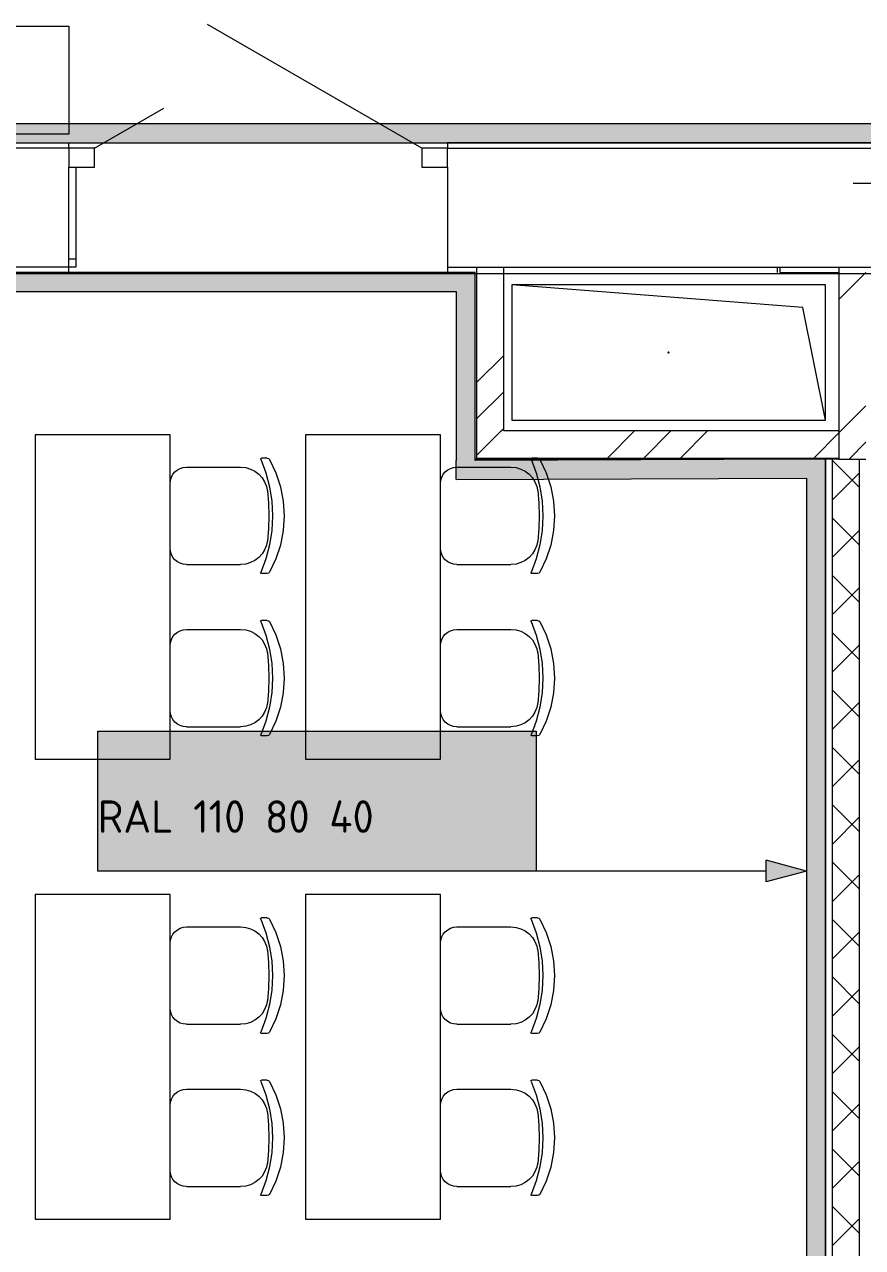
# Model space of a CAD drawing. Header units: millimetres. Extents: x 0 to 1189, y 0 to 841.
# Drawn here: x 433.22 to 464.22, y 334.86 to 380.08 of the extents above; entities that cross this region are included whole.
import ezdxf

# ---------------------------------------------------------------- set-up
doc = ezdxf.new("R2010")
doc.units = ezdxf.units.MM

msp = doc.modelspace()

# ---------------------------------------------------------------- hatches: boundary and pattern name
at = {"true_color": 0xf1d696}
h = msp.add_hatch(color=41, dxfattribs=at)
h.dxf.hatch_style = 2
h.paths.add_polyline_path([(479.852733, 376.404346), (479.852733, 375.704345), (379.77658, 375.704345), (379.77658, 376.404346)])
h = msp.add_hatch(color=41, dxfattribs=at)
h.dxf.hatch_style = 2
h.paths.add_polyline_path([(379.78558, 370.204336), (379.77658, 370.904337), (449.193686, 370.904337), (449.193686, 370.204336)])
h = msp.add_hatch(color=41, dxfattribs=at)
h.dxf.hatch_style = 2
h.paths.add_polyline_path([(449.193686, 370.204336), (449.193686, 370.904337), (449.893687, 370.904337)])
h = msp.add_hatch(color=41, dxfattribs=at)
h.dxf.hatch_style = 2
h.paths.add_polyline_path([(449.193686, 370.204336), (449.893687, 370.904337), (449.893687, 370.204336)])
h = msp.add_hatch(color=41, dxfattribs=at)
h.dxf.hatch_style = 2
h.paths.add_polyline_path([(449.193686, 370.204336), (449.893687, 370.204336), (449.893687, 363.959327), (449.193686, 363.956327)])
h = msp.add_hatch(color=41, dxfattribs=at)
h.dxf.hatch_style = 2
h.paths.add_polyline_path([(449.893687, 363.959327), (449.193686, 363.256326), (449.193686, 363.956327)])
h = msp.add_hatch(color=41, dxfattribs=at)
h.dxf.hatch_style = 2
h.paths.add_polyline_path([(449.893687, 363.959327), (449.893687, 363.259326), (449.193686, 363.256326)])
h = msp.add_hatch(color=41, dxfattribs=at)
h.dxf.hatch_style = 2
h.paths.add_polyline_path([(449.893687, 363.259326), (449.893687, 363.959327), (462.149706, 364.001327), (462.149706, 363.301326)])
at = {"true_color": 0x9f9f00}
h = msp.add_hatch(color=54, dxfattribs=at)
h.dxf.hatch_style = 2
h.paths.add_polyline_path([(462.149706, 363.301326), (462.149706, 364.001327), (462.849707, 364.004327)])
h = msp.add_hatch(color=54, dxfattribs=at)
h.dxf.hatch_style = 2
h.paths.add_polyline_path([(462.849707, 364.004327), (462.849707, 363.304326), (462.149706, 363.301326)])
h = msp.add_hatch(color=54, dxfattribs=at)
h.dxf.hatch_style = 2
h.paths.add_polyline_path([(462.149706, 363.301326), (462.849707, 363.304326), (462.849707, 313.004249), (462.149706, 313.002249)])
at = {"true_color": 0xffffff}
h = msp.add_hatch(color=7, dxfattribs=at)
h.dxf.hatch_style = 2
h.paths.add_polyline_path([(435.934666, 353.953311), (452.149691, 353.953311), (452.149691, 348.776304), (435.934666, 348.776304)])
at = {"true_color": 0x0077b0}
h = msp.add_hatch(color=144, dxfattribs=at)
h.paths.add_polyline_path([(448.713573, 352.555355), (448.713573, 353.362334), (448.684083, 353.519017), (448.595062, 353.650068), (448.466422, 353.736471), (448.310084, 353.765823), (448.153607, 353.736471), (448.022349, 353.650068), (447.934913, 353.519017), (447.906594, 353.362334), (447.906594, 352.555355), (447.934913, 352.399016), (448.022349, 352.270376), (448.153607, 352.181355), (448.310084, 352.151865), (448.466422, 352.181355), (448.595062, 352.270376), (448.684083, 352.399016)])
h.paths.add_polyline_path([(448.914216, 352.555355), (448.903062, 352.434699), (448.869636, 352.322673), (448.813989, 352.219639), (448.736173, 352.125958), (448.644404, 352.048658), (448.542352, 351.994148), (448.430688, 351.961859), (448.310084, 351.951223), (448.188351, 351.961859), (448.076644, 351.994148), (447.974445, 352.048658), (447.881238, 352.125958), (447.803508, 352.219639), (447.748051, 352.322673), (447.714814, 352.434699), (447.703747, 352.555355), (447.703747, 353.362334), (447.714814, 353.484066), (447.748051, 353.595773), (447.803508, 353.697972), (447.881238, 353.791179), (447.974445, 353.868995), (448.076644, 353.924642), (448.188351, 353.958068), (448.310084, 353.969222), (448.430739, 353.958111), (448.542765, 353.924987), (448.6458, 353.870158), (448.73948, 353.793935), (448.815384, 353.700298), (448.870049, 353.597151), (448.903114, 353.484497), (448.914216, 353.362334)])
h = msp.add_hatch(color=144, dxfattribs=at)
h.dxf.hatch_style = 2
h.paths.add_polyline_path([(450.734397, 352.45338), (450.737153, 352.482043), (451.140643, 353.89591), (451.176127, 353.950549), (451.23931, 353.969222), (451.315447, 353.943659), (451.340734, 353.867247), (451.335222, 353.839135), (450.968112, 352.555355), (451.439953, 352.555355), (451.439953, 352.860177), (451.46524, 352.934935), (451.541376, 352.958844), (451.617513, 352.934935), (451.6428, 352.860177), (451.6428, 352.555355), (451.846198, 352.555355), (451.919923, 352.529792), (451.944866, 352.45338), (451.919923, 352.377243), (451.846198, 352.351956), (451.6428, 352.351956), (451.6428, 352.04989), (451.617513, 351.975132), (451.541376, 351.951223), (451.46524, 351.975132), (451.439953, 352.04989), (451.439953, 352.351956), (450.835821, 352.351956), (450.759684, 352.377243)])
h = msp.add_hatch(color=144, dxfattribs=at)
h.dxf.hatch_style = 2
h.paths.add_polyline_path([(450.22771, 352.45338), (449.420731, 352.45338), (449.344595, 352.478942), (449.319308, 352.555355), (449.344595, 352.631491), (449.420731, 352.656778), (450.22771, 352.656778), (450.303847, 352.631491), (450.329134, 352.555355), (450.303847, 352.478942)])
h = msp.add_hatch(color=144, dxfattribs=at)
h.dxf.hatch_style = 2
h.paths.add_polyline_path([(462.149706, 348.776304), (460.657704, 348.376303), (460.657704, 349.176304)])

# ---------------------------------------------------------------- linework, layer by layer
at = {"color": 253, "lineweight": 0, "true_color": 0x999999}
for points in [[(427.867654, 380.019351), (434.867664, 380.019351)], [(434.867664, 380.019351), (434.867664, 376.019345)], [(434.867664, 376.019345), (427.867654, 376.019345)], [(433.614662, 364.910328), (433.614662, 352.91031)], [(438.61467, 364.910328), (433.614662, 364.910328)], [(438.61467, 352.91031), (438.61467, 364.910328)], [(443.614678, 364.910328), (443.614678, 352.91031)], [(448.614685, 364.910328), (443.614678, 364.910328)], [(448.614685, 352.91031), (448.614685, 364.910328)], [(441.961675, 364.002327), (441.957675, 364.016327), (441.966675, 364.037327), (441.987675, 364.046327)], [(441.961675, 364.002327), (441.957675, 364.016327), (441.966675, 364.037327), (441.987675, 364.046327)], [(442.204676, 364.046327), (441.987675, 364.046327)], [(442.204676, 364.046327), (441.987675, 364.046327)], [(442.204676, 364.046327), (442.253551, 364.033702), (442.289676, 363.999327)], [(442.204676, 364.046327), (442.253551, 364.033702), (442.289676, 363.999327)], [(451.96169, 364.002327), (451.95769, 364.016327), (451.966691, 364.037327), (451.987691, 364.046327)], [(451.96169, 364.002327), (451.95769, 364.016327), (451.966691, 364.037327), (451.987691, 364.046327)], [(452.204691, 364.046327), (451.987691, 364.046327)], [(452.204691, 364.046327), (451.987691, 364.046327)], [(452.204691, 364.046327), (452.253566, 364.033702), (452.289691, 363.999327)], [(452.204691, 364.046327), (452.253566, 364.033702), (452.289691, 363.999327)], [(438.61467, 363.111325), (438.626875, 363.23214), (438.661873, 363.344716), (438.717239, 363.446629), (438.790545, 363.535451), (438.879368, 363.608758), (438.98128, 363.664123), (439.093856, 363.699121), (439.214671, 363.711326)], [(438.61467, 363.111325), (438.626875, 363.23214), (438.661873, 363.344716), (438.717239, 363.446629), (438.790545, 363.535451), (438.879368, 363.608758), (438.98128, 363.664123), (439.093856, 363.699121), (439.214671, 363.711326)], [(439.214671, 363.711326), (441.217674, 363.711326)], [(439.214671, 363.711326), (441.217674, 363.711326)], [(441.217674, 363.711326), (441.405911, 363.693613), (441.582815, 363.642561), (441.744931, 363.561297), (441.8888, 363.452951), (442.010966, 363.320652), (442.107972, 363.167529), (442.176361, 362.99671), (442.212676, 362.811325)], [(441.217674, 363.711326), (441.405911, 363.693613), (441.582815, 363.642561), (441.744931, 363.561297), (441.8888, 363.452951), (442.010966, 363.320652), (442.107972, 363.167529), (442.176361, 362.99671), (442.212676, 362.811325)], [(441.961675, 364.002327), (442.152035, 363.498842), (442.289051, 362.9797), (442.371879, 362.449121), (442.399676, 361.911324), (442.371879, 361.37337), (442.289051, 360.842447), (442.152035, 360.322962), (441.961675, 359.81932)], [(441.961675, 364.002327), (442.152035, 363.498842), (442.289051, 362.9797), (442.371879, 362.449121), (442.399676, 361.911324), (442.371879, 361.37337), (442.289051, 360.842447), (442.152035, 360.322962), (441.961675, 359.81932)], [(442.289676, 363.999327), (442.523395, 363.506154), (442.692426, 362.98945), (442.795083, 362.455684), (442.829677, 361.911324), (442.795083, 361.366542), (442.692426, 360.832822), (442.523395, 360.316352), (442.289676, 359.82332)], [(442.289676, 363.999327), (442.523395, 363.506154), (442.692426, 362.98945), (442.795083, 362.455684), (442.829677, 361.911324), (442.795083, 361.366542), (442.692426, 360.832822), (442.523395, 360.316352), (442.289676, 359.82332)], [(448.614685, 363.111325), (448.62689, 363.23214), (448.661889, 363.344716), (448.717254, 363.446629), (448.790561, 363.535451), (448.879383, 363.608758), (448.981295, 363.664123), (449.093872, 363.699121), (449.214686, 363.711326)], [(448.614685, 363.111325), (448.62689, 363.23214), (448.661889, 363.344716), (448.717254, 363.446629), (448.790561, 363.535451), (448.879383, 363.608758), (448.981295, 363.664123), (449.093872, 363.699121), (449.214686, 363.711326)], [(449.214686, 363.711326), (451.217689, 363.711326)], [(449.214686, 363.711326), (451.217689, 363.711326)], [(451.217689, 363.711326), (451.405926, 363.693613), (451.582831, 363.642561), (451.744946, 363.561297), (451.888815, 363.452951), (452.010982, 363.320652), (452.107988, 363.167529), (452.176376, 362.99671), (452.212691, 362.811325)], [(451.217689, 363.711326), (451.405926, 363.693613), (451.582831, 363.642561), (451.744946, 363.561297), (451.888815, 363.452951), (452.010982, 363.320652), (452.107988, 363.167529), (452.176376, 362.99671), (452.212691, 362.811325)], [(451.96169, 364.002327), (452.15205, 363.498842), (452.289066, 362.9797), (452.371894, 362.449121), (452.399691, 361.911324), (452.371894, 361.37337), (452.289066, 360.842447), (452.15205, 360.322962), (451.96169, 359.81932)], [(451.96169, 364.002327), (452.15205, 363.498842), (452.289066, 362.9797), (452.371894, 362.449121), (452.399691, 361.911324), (452.371894, 361.37337), (452.289066, 360.842447), (452.15205, 360.322962), (451.96169, 359.81932)], [(452.289691, 363.999327), (452.52341, 363.506154), (452.692442, 362.98945), (452.795098, 362.455684), (452.829692, 361.911324), (452.795098, 361.366542), (452.692442, 360.832822), (452.52341, 360.316352), (452.289691, 359.82332)], [(452.289691, 363.999327), (452.52341, 363.506154), (452.692442, 362.98945), (452.795098, 362.455684), (452.829692, 361.911324), (452.795098, 361.366542), (452.692442, 360.832822), (452.52341, 360.316352), (452.289691, 359.82332)], [(438.61467, 360.709322), (438.61467, 363.111325)], [(438.61467, 360.709322), (438.61467, 363.111325)], [(442.207676, 362.852325), (442.249551, 362.382199), (442.263676, 361.911324), (442.249551, 361.439573), (442.207676, 360.969322)], [(442.207676, 362.852325), (442.249551, 362.382199), (442.263676, 361.911324), (442.249551, 361.439573), (442.207676, 360.969322)], [(448.614685, 360.709322), (448.614685, 363.111325)], [(448.614685, 360.709322), (448.614685, 363.111325)], [(452.207691, 362.852325), (452.249566, 362.382199), (452.263691, 361.911324), (452.249566, 361.439573), (452.207691, 360.969322)], [(452.207691, 362.852325), (452.249566, 362.382199), (452.263691, 361.911324), (452.249566, 361.439573), (452.207691, 360.969322)], [(442.212676, 361.011322), (442.176361, 360.825937), (442.107972, 360.655119), (442.010966, 360.501995), (441.8888, 360.369696), (441.744931, 360.26135), (441.582815, 360.180087), (441.405911, 360.129034), (441.217674, 360.111321)], [(442.212676, 361.011322), (442.176361, 360.825937), (442.107972, 360.655119), (442.010966, 360.501995), (441.8888, 360.369696), (441.744931, 360.26135), (441.582815, 360.180087), (441.405911, 360.129034), (441.217674, 360.111321)], [(452.212691, 361.011322), (452.176376, 360.825937), (452.107988, 360.655119), (452.010982, 360.501995), (451.888815, 360.369696), (451.744946, 360.26135), (451.582831, 360.180087), (451.405926, 360.129034), (451.217689, 360.111321)], [(452.212691, 361.011322), (452.176376, 360.825937), (452.107988, 360.655119), (452.010982, 360.501995), (451.888815, 360.369696), (451.744946, 360.26135), (451.582831, 360.180087), (451.405926, 360.129034), (451.217689, 360.111321)], [(439.214671, 360.111321), (439.093856, 360.123485), (438.98128, 360.158383), (438.879368, 360.213626), (438.790545, 360.286821), (438.717239, 360.375579), (438.661873, 360.477509), (438.626875, 360.59022), (438.61467, 360.711322)], [(439.214671, 360.111321), (439.093856, 360.123485), (438.98128, 360.158383), (438.879368, 360.213626), (438.790545, 360.286821), (438.717239, 360.375579), (438.661873, 360.477509), (438.626875, 360.59022), (438.61467, 360.711322)], [(449.214686, 360.111321), (449.093872, 360.123485), (448.981295, 360.158383), (448.879383, 360.213626), (448.790561, 360.286821), (448.717254, 360.375579), (448.661889, 360.477509), (448.62689, 360.59022), (448.614685, 360.711322)], [(449.214686, 360.111321), (449.093872, 360.123485), (448.981295, 360.158383), (448.879383, 360.213626), (448.790561, 360.286821), (448.717254, 360.375579), (448.661889, 360.477509), (448.62689, 360.59022), (448.614685, 360.711322)], [(439.214671, 360.111321), (441.217674, 360.111321)], [(439.214671, 360.111321), (441.217674, 360.111321)], [(449.214686, 360.111321), (451.217689, 360.111321)], [(449.214686, 360.111321), (451.217689, 360.111321)], [(441.987675, 359.77632), (441.966675, 359.784945), (441.957675, 359.80632), (441.961675, 359.81932)], [(441.987675, 359.77632), (441.966675, 359.784945), (441.957675, 359.80632), (441.961675, 359.81932)], [(442.204676, 359.77632), (441.987675, 359.77632)], [(442.204676, 359.77632), (441.987675, 359.77632)], [(442.289676, 359.82332), (442.253551, 359.78857), (442.204676, 359.77632)], [(442.289676, 359.82332), (442.253551, 359.78857), (442.204676, 359.77632)], [(451.987691, 359.77632), (451.966691, 359.784945), (451.95769, 359.80632), (451.96169, 359.81932)], [(451.987691, 359.77632), (451.966691, 359.784945), (451.95769, 359.80632), (451.96169, 359.81932)], [(452.204691, 359.77632), (451.987691, 359.77632)], [(452.204691, 359.77632), (451.987691, 359.77632)], [(452.289691, 359.82332), (452.253566, 359.78857), (452.204691, 359.77632)], [(452.289691, 359.82332), (452.253566, 359.78857), (452.204691, 359.77632)], [(438.61467, 357.111316), (438.626875, 357.232131), (438.661873, 357.344707), (438.717239, 357.44662), (438.790545, 357.535442), (438.879368, 357.608749), (438.98128, 357.664114), (439.093856, 357.699112), (439.214671, 357.711317)], [(438.61467, 357.111316), (438.626875, 357.232131), (438.661873, 357.344707), (438.717239, 357.44662), (438.790545, 357.535442), (438.879368, 357.608749), (438.98128, 357.664114), (439.093856, 357.699112), (439.214671, 357.711317)], [(439.214671, 357.711317), (441.217674, 357.711317)], [(439.214671, 357.711317), (441.217674, 357.711317)], [(441.217674, 357.711317), (441.405911, 357.693604), (441.582815, 357.642551), (441.744931, 357.561288), (441.8888, 357.452942), (442.010966, 357.320643), (442.107972, 357.167519), (442.176361, 356.996701), (442.212676, 356.811316)], [(441.217674, 357.711317), (441.405911, 357.693604), (441.582815, 357.642551), (441.744931, 357.561288), (441.8888, 357.452942), (442.010966, 357.320643), (442.107972, 357.167519), (442.176361, 356.996701), (442.212676, 356.811316)], [(441.961675, 358.002318), (441.957675, 358.016318), (441.966675, 358.037318), (441.987675, 358.046318)], [(441.961675, 358.002318), (441.957675, 358.016318), (441.966675, 358.037318), (441.987675, 358.046318)], [(441.961675, 358.002318), (442.152035, 357.498832), (442.289051, 356.979691), (442.371879, 356.449112), (442.399676, 355.911314), (442.371879, 355.373361), (442.289051, 354.842438), (442.152035, 354.322953), (441.961675, 353.819311)], [(441.961675, 358.002318), (442.152035, 357.498832), (442.289051, 356.979691), (442.371879, 356.449112), (442.399676, 355.911314), (442.371879, 355.373361), (442.289051, 354.842438), (442.152035, 354.322953), (441.961675, 353.819311)], [(442.204676, 358.046318), (441.987675, 358.046318)], [(442.204676, 358.046318), (441.987675, 358.046318)], [(442.204676, 358.046318), (442.253551, 358.033693), (442.289676, 357.999318)], [(442.204676, 358.046318), (442.253551, 358.033693), (442.289676, 357.999318)], [(442.289676, 357.999318), (442.523395, 357.506145), (442.692426, 356.989441), (442.795083, 356.455675), (442.829677, 355.911314), (442.795083, 355.366532), (442.692426, 354.832813), (442.523395, 354.316343), (442.289676, 353.823311)], [(442.289676, 357.999318), (442.523395, 357.506145), (442.692426, 356.989441), (442.795083, 356.455675), (442.829677, 355.911314), (442.795083, 355.366532), (442.692426, 354.832813), (442.523395, 354.316343), (442.289676, 353.823311)], [(448.614685, 357.111316), (448.62689, 357.232131), (448.661889, 357.344707), (448.717254, 357.44662), (448.790561, 357.535442), (448.879383, 357.608749), (448.981295, 357.664114), (449.093872, 357.699112), (449.214686, 357.711317)], [(448.614685, 357.111316), (448.62689, 357.232131), (448.661889, 357.344707), (448.717254, 357.44662), (448.790561, 357.535442), (448.879383, 357.608749), (448.981295, 357.664114), (449.093872, 357.699112), (449.214686, 357.711317)], [(449.214686, 357.711317), (451.217689, 357.711317)], [(449.214686, 357.711317), (451.217689, 357.711317)], [(451.217689, 357.711317), (451.405926, 357.693604), (451.582831, 357.642551), (451.744946, 357.561288), (451.888815, 357.452942), (452.010982, 357.320643), (452.107988, 357.167519), (452.176376, 356.996701), (452.212691, 356.811316)], [(451.217689, 357.711317), (451.405926, 357.693604), (451.582831, 357.642551), (451.744946, 357.561288), (451.888815, 357.452942), (452.010982, 357.320643), (452.107988, 357.167519), (452.176376, 356.996701), (452.212691, 356.811316)], [(451.96169, 358.002318), (451.95769, 358.016318), (451.966691, 358.037318), (451.987691, 358.046318)], [(451.96169, 358.002318), (451.95769, 358.016318), (451.966691, 358.037318), (451.987691, 358.046318)], [(451.96169, 358.002318), (452.15205, 357.498832), (452.289066, 356.979691), (452.371894, 356.449112), (452.399691, 355.911314), (452.371894, 355.373361), (452.289066, 354.842438), (452.15205, 354.322953), (451.96169, 353.819311)], [(451.96169, 358.002318), (452.15205, 357.498832), (452.289066, 356.979691), (452.371894, 356.449112), (452.399691, 355.911314), (452.371894, 355.373361), (452.289066, 354.842438), (452.15205, 354.322953), (451.96169, 353.819311)], [(452.204691, 358.046318), (451.987691, 358.046318)], [(452.204691, 358.046318), (451.987691, 358.046318)], [(452.204691, 358.046318), (452.253566, 358.033693), (452.289691, 357.999318)], [(452.204691, 358.046318), (452.253566, 358.033693), (452.289691, 357.999318)], [(452.289691, 357.999318), (452.52341, 357.506145), (452.692442, 356.989441), (452.795098, 356.455675), (452.829692, 355.911314), (452.795098, 355.366532), (452.692442, 354.832813), (452.52341, 354.316343), (452.289691, 353.823311)], [(452.289691, 357.999318), (452.52341, 357.506145), (452.692442, 356.989441), (452.795098, 356.455675), (452.829692, 355.911314), (452.795098, 355.366532), (452.692442, 354.832813), (452.52341, 354.316343), (452.289691, 353.823311)], [(438.61467, 354.709313), (438.61467, 357.111316)], [(438.61467, 354.709313), (438.61467, 357.111316)], [(442.207676, 356.852316), (442.249551, 356.38219), (442.263676, 355.911314), (442.249551, 355.439564), (442.207676, 354.969313)], [(442.207676, 356.852316), (442.249551, 356.38219), (442.263676, 355.911314), (442.249551, 355.439564), (442.207676, 354.969313)], [(448.614685, 354.709313), (448.614685, 357.111316)], [(448.614685, 354.709313), (448.614685, 357.111316)], [(452.207691, 356.852316), (452.249566, 356.38219), (452.263691, 355.911314), (452.249566, 355.439564), (452.207691, 354.969313)], [(452.207691, 356.852316), (452.249566, 356.38219), (452.263691, 355.911314), (452.249566, 355.439564), (452.207691, 354.969313)], [(442.212676, 355.011313), (442.176361, 354.825928), (442.107972, 354.655109), (442.010966, 354.501986), (441.8888, 354.369687), (441.744931, 354.261341), (441.582815, 354.180077), (441.405911, 354.129025), (441.217674, 354.111312)], [(442.212676, 355.011313), (442.176361, 354.825928), (442.107972, 354.655109), (442.010966, 354.501986), (441.8888, 354.369687), (441.744931, 354.261341), (441.582815, 354.180077), (441.405911, 354.129025), (441.217674, 354.111312)], [(452.212691, 355.011313), (452.176376, 354.825928), (452.107988, 354.655109), (452.010982, 354.501986), (451.888815, 354.369687), (451.744946, 354.261341), (451.582831, 354.180077), (451.405926, 354.129025), (451.217689, 354.111312)], [(452.212691, 355.011313), (452.176376, 354.825928), (452.107988, 354.655109), (452.010982, 354.501986), (451.888815, 354.369687), (451.744946, 354.261341), (451.582831, 354.180077), (451.405926, 354.129025), (451.217689, 354.111312)], [(439.214671, 354.111312), (439.093856, 354.123476), (438.98128, 354.158374), (438.879368, 354.213617), (438.790545, 354.286812), (438.717239, 354.37557), (438.661873, 354.4775), (438.626875, 354.590211), (438.61467, 354.711313)], [(439.214671, 354.111312), (439.093856, 354.123476), (438.98128, 354.158374), (438.879368, 354.213617), (438.790545, 354.286812), (438.717239, 354.37557), (438.661873, 354.4775), (438.626875, 354.590211), (438.61467, 354.711313)], [(449.214686, 354.111312), (449.093872, 354.123476), (448.981295, 354.158374), (448.879383, 354.213617), (448.790561, 354.286812), (448.717254, 354.37557), (448.661889, 354.4775), (448.62689, 354.590211), (448.614685, 354.711313)], [(449.214686, 354.111312), (449.093872, 354.123476), (448.981295, 354.158374), (448.879383, 354.213617), (448.790561, 354.286812), (448.717254, 354.37557), (448.661889, 354.4775), (448.62689, 354.590211), (448.614685, 354.711313)], [(439.214671, 354.111312), (441.217674, 354.111312)], [(439.214671, 354.111312), (441.217674, 354.111312)], [(449.214686, 354.111312), (451.217689, 354.111312)], [(449.214686, 354.111312), (451.217689, 354.111312)], [(441.987675, 353.776311), (441.966675, 353.784936), (441.957675, 353.806311), (441.961675, 353.819311)], [(441.987675, 353.776311), (441.966675, 353.784936), (441.957675, 353.806311), (441.961675, 353.819311)], [(442.204676, 353.776311), (441.987675, 353.776311)], [(442.204676, 353.776311), (441.987675, 353.776311)], [(442.289676, 353.823311), (442.253551, 353.788561), (442.204676, 353.776311)], [(442.289676, 353.823311), (442.253551, 353.788561), (442.204676, 353.776311)], [(451.987691, 353.776311), (451.966691, 353.784936), (451.95769, 353.806311), (451.96169, 353.819311)], [(451.987691, 353.776311), (451.966691, 353.784936), (451.95769, 353.806311), (451.96169, 353.819311)], [(452.204691, 353.776311), (451.987691, 353.776311)], [(452.204691, 353.776311), (451.987691, 353.776311)], [(452.289691, 353.823311), (452.253566, 353.788561), (452.204691, 353.776311)], [(452.289691, 353.823311), (452.253566, 353.788561), (452.204691, 353.776311)], [(433.614662, 352.91031), (438.61467, 352.91031)], [(443.614678, 352.91031), (448.614685, 352.91031)], [(433.614662, 347.910302), (433.614662, 335.910284)], [(438.61467, 347.910302), (433.614662, 347.910302)], [(438.61467, 335.910284), (438.61467, 347.910302)], [(443.614678, 347.910302), (443.614678, 335.910284)], [(448.614685, 347.910302), (443.614678, 347.910302)], [(448.614685, 335.910284), (448.614685, 347.910302)], [(441.961675, 347.002301), (441.957675, 347.016301), (441.966675, 347.037301), (441.987675, 347.046301)], [(441.961675, 347.002301), (441.957675, 347.016301), (441.966675, 347.037301), (441.987675, 347.046301)], [(441.961675, 347.002301), (442.152035, 346.498816), (442.289051, 345.979674), (442.371879, 345.449095), (442.399676, 344.911298), (442.371879, 344.373344), (442.289051, 343.842421), (442.152035, 343.322936), (441.961675, 342.819294)], [(441.961675, 347.002301), (442.152035, 346.498816), (442.289051, 345.979674), (442.371879, 345.449095), (442.399676, 344.911298), (442.371879, 344.373344), (442.289051, 343.842421), (442.152035, 343.322936), (441.961675, 342.819294)], [(442.204676, 347.046301), (441.987675, 347.046301)], [(442.204676, 347.046301), (441.987675, 347.046301)], [(442.204676, 347.046301), (442.253551, 347.033676), (442.289676, 346.999301)], [(442.204676, 347.046301), (442.253551, 347.033676), (442.289676, 346.999301)], [(442.289676, 346.999301), (442.523395, 346.506128), (442.692426, 345.989424), (442.795083, 345.455658), (442.829677, 344.911298), (442.795083, 344.366516), (442.692426, 343.832796), (442.523395, 343.316326), (442.289676, 342.823294)], [(442.289676, 346.999301), (442.523395, 346.506128), (442.692426, 345.989424), (442.795083, 345.455658), (442.829677, 344.911298), (442.795083, 344.366516), (442.692426, 343.832796), (442.523395, 343.316326), (442.289676, 342.823294)], [(451.96169, 347.002301), (451.95769, 347.016301), (451.966691, 347.037301), (451.987691, 347.046301)], [(451.96169, 347.002301), (451.95769, 347.016301), (451.966691, 347.037301), (451.987691, 347.046301)], [(451.96169, 347.002301), (452.15205, 346.498816), (452.289066, 345.979674), (452.371894, 345.449095), (452.399691, 344.911298), (452.371894, 344.373344), (452.289066, 343.842421), (452.15205, 343.322936), (451.96169, 342.819294)], [(451.96169, 347.002301), (452.15205, 346.498816), (452.289066, 345.979674), (452.371894, 345.449095), (452.399691, 344.911298), (452.371894, 344.373344), (452.289066, 343.842421), (452.15205, 343.322936), (451.96169, 342.819294)], [(452.204691, 347.046301), (451.987691, 347.046301)], [(452.204691, 347.046301), (451.987691, 347.046301)], [(452.204691, 347.046301), (452.253566, 347.033676), (452.289691, 346.999301)], [(452.204691, 347.046301), (452.253566, 347.033676), (452.289691, 346.999301)], [(452.289691, 346.999301), (452.52341, 346.506128), (452.692442, 345.989424), (452.795098, 345.455658), (452.829692, 344.911298), (452.795098, 344.366516), (452.692442, 343.832796), (452.52341, 343.316326), (452.289691, 342.823294)], [(452.289691, 346.999301), (452.52341, 346.506128), (452.692442, 345.989424), (452.795098, 345.455658), (452.829692, 344.911298), (452.795098, 344.366516), (452.692442, 343.832796), (452.52341, 343.316326), (452.289691, 342.823294)], [(438.61467, 346.111299), (438.626875, 346.232114), (438.661873, 346.34469), (438.717239, 346.446603), (438.790545, 346.535425), (438.879368, 346.608732), (438.98128, 346.664097), (439.093856, 346.699095), (439.214671, 346.7113)], [(438.61467, 346.111299), (438.626875, 346.232114), (438.661873, 346.34469), (438.717239, 346.446603), (438.790545, 346.535425), (438.879368, 346.608732), (438.98128, 346.664097), (439.093856, 346.699095), (439.214671, 346.7113)], [(439.214671, 346.7113), (441.217674, 346.7113)], [(439.214671, 346.7113), (441.217674, 346.7113)], [(441.217674, 346.7113), (441.405911, 346.693587), (441.582815, 346.642535), (441.744931, 346.561271), (441.8888, 346.452925), (442.010966, 346.320626), (442.107972, 346.167503), (442.176361, 345.996684), (442.212676, 345.811299)], [(441.217674, 346.7113), (441.405911, 346.693587), (441.582815, 346.642535), (441.744931, 346.561271), (441.8888, 346.452925), (442.010966, 346.320626), (442.107972, 346.167503), (442.176361, 345.996684), (442.212676, 345.811299)], [(448.614685, 346.111299), (448.62689, 346.232114), (448.661889, 346.34469), (448.717254, 346.446603), (448.790561, 346.535425), (448.879383, 346.608732), (448.981295, 346.664097), (449.093872, 346.699095), (449.214686, 346.7113)], [(448.614685, 346.111299), (448.62689, 346.232114), (448.661889, 346.34469), (448.717254, 346.446603), (448.790561, 346.535425), (448.879383, 346.608732), (448.981295, 346.664097), (449.093872, 346.699095), (449.214686, 346.7113)], [(449.214686, 346.7113), (451.217689, 346.7113)], [(449.214686, 346.7113), (451.217689, 346.7113)], [(451.217689, 346.7113), (451.405926, 346.693587), (451.582831, 346.642535), (451.744946, 346.561271), (451.888815, 346.452925), (452.010982, 346.320626), (452.107988, 346.167503), (452.176376, 345.996684), (452.212691, 345.811299)], [(451.217689, 346.7113), (451.405926, 346.693587), (451.582831, 346.642535), (451.744946, 346.561271), (451.888815, 346.452925), (452.010982, 346.320626), (452.107988, 346.167503), (452.176376, 345.996684), (452.212691, 345.811299)], [(438.61467, 343.709296), (438.61467, 346.111299)], [(438.61467, 343.709296), (438.61467, 346.111299)], [(448.614685, 343.709296), (448.614685, 346.111299)], [(448.614685, 343.709296), (448.614685, 346.111299)], [(442.207676, 345.852299), (442.249551, 345.382173), (442.263676, 344.911298), (442.249551, 344.439547), (442.207676, 343.969296)], [(442.207676, 345.852299), (442.249551, 345.382173), (442.263676, 344.911298), (442.249551, 344.439547), (442.207676, 343.969296)], [(452.207691, 345.852299), (452.249566, 345.382173), (452.263691, 344.911298), (452.249566, 344.439547), (452.207691, 343.969296)], [(452.207691, 345.852299), (452.249566, 345.382173), (452.263691, 344.911298), (452.249566, 344.439547), (452.207691, 343.969296)], [(439.214671, 343.111295), (439.093856, 343.123459), (438.98128, 343.158357), (438.879368, 343.2136), (438.790545, 343.286795), (438.717239, 343.375553), (438.661873, 343.477483), (438.626875, 343.590194), (438.61467, 343.711296)], [(439.214671, 343.111295), (439.093856, 343.123459), (438.98128, 343.158357), (438.879368, 343.2136), (438.790545, 343.286795), (438.717239, 343.375553), (438.661873, 343.477483), (438.626875, 343.590194), (438.61467, 343.711296)], [(442.212676, 344.011296), (442.176361, 343.825911), (442.107972, 343.655093), (442.010966, 343.501969), (441.8888, 343.36967), (441.744931, 343.261324), (441.582815, 343.180061), (441.405911, 343.129008), (441.217674, 343.111295)], [(442.212676, 344.011296), (442.176361, 343.825911), (442.107972, 343.655093), (442.010966, 343.501969), (441.8888, 343.36967), (441.744931, 343.261324), (441.582815, 343.180061), (441.405911, 343.129008), (441.217674, 343.111295)], [(449.214686, 343.111295), (449.093872, 343.123459), (448.981295, 343.158357), (448.879383, 343.2136), (448.790561, 343.286795), (448.717254, 343.375553), (448.661889, 343.477483), (448.62689, 343.590194), (448.614685, 343.711296)], [(449.214686, 343.111295), (449.093872, 343.123459), (448.981295, 343.158357), (448.879383, 343.2136), (448.790561, 343.286795), (448.717254, 343.375553), (448.661889, 343.477483), (448.62689, 343.590194), (448.614685, 343.711296)], [(452.212691, 344.011296), (452.176376, 343.825911), (452.107988, 343.655093), (452.010982, 343.501969), (451.888815, 343.36967), (451.744946, 343.261324), (451.582831, 343.180061), (451.405926, 343.129008), (451.217689, 343.111295)], [(452.212691, 344.011296), (452.176376, 343.825911), (452.107988, 343.655093), (452.010982, 343.501969), (451.888815, 343.36967), (451.744946, 343.261324), (451.582831, 343.180061), (451.405926, 343.129008), (451.217689, 343.111295)], [(439.214671, 343.111295), (441.217674, 343.111295)], [(439.214671, 343.111295), (441.217674, 343.111295)], [(441.987675, 342.776294), (441.966675, 342.784919), (441.957675, 342.806294), (441.961675, 342.819294)], [(441.987675, 342.776294), (441.966675, 342.784919), (441.957675, 342.806294), (441.961675, 342.819294)], [(442.289676, 342.823294), (442.253551, 342.788544), (442.204676, 342.776294)], [(442.289676, 342.823294), (442.253551, 342.788544), (442.204676, 342.776294)], [(449.214686, 343.111295), (451.217689, 343.111295)], [(449.214686, 343.111295), (451.217689, 343.111295)], [(451.987691, 342.776294), (451.966691, 342.784919), (451.95769, 342.806294), (451.96169, 342.819294)], [(451.987691, 342.776294), (451.966691, 342.784919), (451.95769, 342.806294), (451.96169, 342.819294)], [(452.289691, 342.823294), (452.253566, 342.788544), (452.204691, 342.776294)], [(452.289691, 342.823294), (452.253566, 342.788544), (452.204691, 342.776294)], [(442.204676, 342.776294), (441.987675, 342.776294)], [(442.204676, 342.776294), (441.987675, 342.776294)], [(452.204691, 342.776294), (451.987691, 342.776294)], [(452.204691, 342.776294), (451.987691, 342.776294)], [(441.961675, 341.002292), (441.957675, 341.016292), (441.966675, 341.037292), (441.987675, 341.046292)], [(441.961675, 341.002292), (441.957675, 341.016292), (441.966675, 341.037292), (441.987675, 341.046292)], [(441.961675, 341.002292), (442.152035, 340.498807), (442.289051, 339.979665), (442.371879, 339.449086), (442.399676, 338.911288), (442.371879, 338.373335), (442.289051, 337.842412), (442.152035, 337.322927), (441.961675, 336.819285)], [(441.961675, 341.002292), (442.152035, 340.498807), (442.289051, 339.979665), (442.371879, 339.449086), (442.399676, 338.911288), (442.371879, 338.373335), (442.289051, 337.842412), (442.152035, 337.322927), (441.961675, 336.819285)], [(442.204676, 341.046292), (441.987675, 341.046292)], [(442.204676, 341.046292), (441.987675, 341.046292)], [(442.204676, 341.046292), (442.253551, 341.033667), (442.289676, 340.999292)], [(442.204676, 341.046292), (442.253551, 341.033667), (442.289676, 340.999292)], [(442.289676, 340.999292), (442.523395, 340.506119), (442.692426, 339.989415), (442.795083, 339.455649), (442.829677, 338.911288), (442.795083, 338.366506), (442.692426, 337.832787), (442.523395, 337.316317), (442.289676, 336.823285)], [(442.289676, 340.999292), (442.523395, 340.506119), (442.692426, 339.989415), (442.795083, 339.455649), (442.829677, 338.911288), (442.795083, 338.366506), (442.692426, 337.832787), (442.523395, 337.316317), (442.289676, 336.823285)], [(451.96169, 341.002292), (451.95769, 341.016292), (451.966691, 341.037292), (451.987691, 341.046292)], [(451.96169, 341.002292), (451.95769, 341.016292), (451.966691, 341.037292), (451.987691, 341.046292)], [(451.96169, 341.002292), (452.15205, 340.498807), (452.289066, 339.979665), (452.371894, 339.449086), (452.399691, 338.911288), (452.371894, 338.373335), (452.289066, 337.842412), (452.15205, 337.322927), (451.96169, 336.819285)], [(451.96169, 341.002292), (452.15205, 340.498807), (452.289066, 339.979665), (452.371894, 339.449086), (452.399691, 338.911288), (452.371894, 338.373335), (452.289066, 337.842412), (452.15205, 337.322927), (451.96169, 336.819285)], [(452.204691, 341.046292), (451.987691, 341.046292)], [(452.204691, 341.046292), (451.987691, 341.046292)], [(452.204691, 341.046292), (452.253566, 341.033667), (452.289691, 340.999292)], [(452.204691, 341.046292), (452.253566, 341.033667), (452.289691, 340.999292)], [(452.289691, 340.999292), (452.52341, 340.506119), (452.692442, 339.989415), (452.795098, 339.455649), (452.829692, 338.911288), (452.795098, 338.366506), (452.692442, 337.832787), (452.52341, 337.316317), (452.289691, 336.823285)], [(452.289691, 340.999292), (452.52341, 340.506119), (452.692442, 339.989415), (452.795098, 339.455649), (452.829692, 338.911288), (452.795098, 338.366506), (452.692442, 337.832787), (452.52341, 337.316317), (452.289691, 336.823285)], [(438.61467, 340.11129), (438.626875, 340.232105), (438.661873, 340.344681), (438.717239, 340.446594), (438.790545, 340.535416), (438.879368, 340.608723), (438.98128, 340.664088), (439.093856, 340.699086), (439.214671, 340.711291)], [(438.61467, 340.11129), (438.626875, 340.232105), (438.661873, 340.344681), (438.717239, 340.446594), (438.790545, 340.535416), (438.879368, 340.608723), (438.98128, 340.664088), (439.093856, 340.699086), (439.214671, 340.711291)], [(439.214671, 340.711291), (441.217674, 340.711291)], [(439.214671, 340.711291), (441.217674, 340.711291)], [(441.217674, 340.711291), (441.405911, 340.693578), (441.582815, 340.642525), (441.744931, 340.561262), (441.8888, 340.452916), (442.010966, 340.320617), (442.107972, 340.167494), (442.176361, 339.996675), (442.212676, 339.81129)], [(441.217674, 340.711291), (441.405911, 340.693578), (441.582815, 340.642525), (441.744931, 340.561262), (441.8888, 340.452916), (442.010966, 340.320617), (442.107972, 340.167494), (442.176361, 339.996675), (442.212676, 339.81129)], [(448.614685, 340.11129), (448.62689, 340.232105), (448.661889, 340.344681), (448.717254, 340.446594), (448.790561, 340.535416), (448.879383, 340.608723), (448.981295, 340.664088), (449.093872, 340.699086), (449.214686, 340.711291)], [(448.614685, 340.11129), (448.62689, 340.232105), (448.661889, 340.344681), (448.717254, 340.446594), (448.790561, 340.535416), (448.879383, 340.608723), (448.981295, 340.664088), (449.093872, 340.699086), (449.214686, 340.711291)], [(449.214686, 340.711291), (451.217689, 340.711291)], [(449.214686, 340.711291), (451.217689, 340.711291)], [(451.217689, 340.711291), (451.405926, 340.693578), (451.582831, 340.642525), (451.744946, 340.561262), (451.888815, 340.452916), (452.010982, 340.320617), (452.107988, 340.167494), (452.176376, 339.996675), (452.212691, 339.81129)], [(451.217689, 340.711291), (451.405926, 340.693578), (451.582831, 340.642525), (451.744946, 340.561262), (451.888815, 340.452916), (452.010982, 340.320617), (452.107988, 340.167494), (452.176376, 339.996675), (452.212691, 339.81129)], [(438.61467, 337.709287), (438.61467, 340.11129)], [(438.61467, 337.709287), (438.61467, 340.11129)], [(448.614685, 337.709287), (448.614685, 340.11129)], [(448.614685, 337.709287), (448.614685, 340.11129)], [(442.207676, 339.85229), (442.249551, 339.382164), (442.263676, 338.911288), (442.249551, 338.439538), (442.207676, 337.969287)], [(442.207676, 339.85229), (442.249551, 339.382164), (442.263676, 338.911288), (442.249551, 338.439538), (442.207676, 337.969287)], [(452.207691, 339.85229), (452.249566, 339.382164), (452.263691, 338.911288), (452.249566, 338.439538), (452.207691, 337.969287)], [(452.207691, 339.85229), (452.249566, 339.382164), (452.263691, 338.911288), (452.249566, 338.439538), (452.207691, 337.969287)], [(442.212676, 338.011287), (442.176361, 337.825902), (442.107972, 337.655083), (442.010966, 337.50196), (441.8888, 337.369661), (441.744931, 337.261315), (441.582815, 337.180051), (441.405911, 337.128999), (441.217674, 337.111286)], [(442.212676, 338.011287), (442.176361, 337.825902), (442.107972, 337.655083), (442.010966, 337.50196), (441.8888, 337.369661), (441.744931, 337.261315), (441.582815, 337.180051), (441.405911, 337.128999), (441.217674, 337.111286)], [(452.212691, 338.011287), (452.176376, 337.825902), (452.107988, 337.655083), (452.010982, 337.50196), (451.888815, 337.369661), (451.744946, 337.261315), (451.582831, 337.180051), (451.405926, 337.128999), (451.217689, 337.111286)], [(452.212691, 338.011287), (452.176376, 337.825902), (452.107988, 337.655083), (452.010982, 337.50196), (451.888815, 337.369661), (451.744946, 337.261315), (451.582831, 337.180051), (451.405926, 337.128999), (451.217689, 337.111286)], [(439.214671, 337.111286), (439.093856, 337.12345), (438.98128, 337.158348), (438.879368, 337.213591), (438.790545, 337.286786), (438.717239, 337.375544), (438.661873, 337.477474), (438.626875, 337.590185), (438.61467, 337.711287)], [(439.214671, 337.111286), (439.093856, 337.12345), (438.98128, 337.158348), (438.879368, 337.213591), (438.790545, 337.286786), (438.717239, 337.375544), (438.661873, 337.477474), (438.626875, 337.590185), (438.61467, 337.711287)], [(449.214686, 337.111286), (449.093872, 337.12345), (448.981295, 337.158348), (448.879383, 337.213591), (448.790561, 337.286786), (448.717254, 337.375544), (448.661889, 337.477474), (448.62689, 337.590185), (448.614685, 337.711287)], [(449.214686, 337.111286), (449.093872, 337.12345), (448.981295, 337.158348), (448.879383, 337.213591), (448.790561, 337.286786), (448.717254, 337.375544), (448.661889, 337.477474), (448.62689, 337.590185), (448.614685, 337.711287)], [(439.214671, 337.111286), (441.217674, 337.111286)], [(439.214671, 337.111286), (441.217674, 337.111286)], [(449.214686, 337.111286), (451.217689, 337.111286)], [(449.214686, 337.111286), (451.217689, 337.111286)], [(441.987675, 336.776285), (441.966675, 336.78491), (441.957675, 336.806285), (441.961675, 336.819285)], [(441.987675, 336.776285), (441.966675, 336.78491), (441.957675, 336.806285), (441.961675, 336.819285)], [(442.204676, 336.776285), (441.987675, 336.776285)], [(442.204676, 336.776285), (441.987675, 336.776285)], [(442.289676, 336.823285), (442.253551, 336.788535), (442.204676, 336.776285)], [(442.289676, 336.823285), (442.253551, 336.788535), (442.204676, 336.776285)], [(451.987691, 336.776285), (451.966691, 336.78491), (451.95769, 336.806285), (451.96169, 336.819285)], [(451.987691, 336.776285), (451.966691, 336.78491), (451.95769, 336.806285), (451.96169, 336.819285)], [(452.204691, 336.776285), (451.987691, 336.776285)], [(452.204691, 336.776285), (451.987691, 336.776285)], [(452.289691, 336.823285), (452.253566, 336.788535), (452.204691, 336.776285)], [(452.289691, 336.823285), (452.253566, 336.788535), (452.204691, 336.776285)], [(433.614662, 335.910284), (438.61467, 335.910284)], [(443.614678, 335.910284), (448.614685, 335.910284)]]:
    msp.add_lwpolyline(points, dxfattribs=at)
at = {"color": 7, "lineweight": 0}
for points in [[(447.917684, 375.504344), (439.993672, 380.079351)], [(435.817666, 375.504344), (438.37267, 376.979347)], [(479.852733, 376.404346), (379.77658, 376.404346)], [(434.867664, 375.504344), (378.819579, 375.504344)], [(379.076579, 375.704345), (434.867664, 375.704345)], [(379.77658, 375.704345), (480.552734, 375.704345)], [(434.867664, 375.504344), (434.867664, 375.704345)], [(434.867664, 375.504344), (434.867664, 374.804343)], [(435.817666, 375.504344), (434.867664, 375.504344)], [(435.817666, 374.804343), (435.817666, 375.504344)], [(447.917684, 375.504344), (447.917684, 374.804343)], [(448.867686, 375.504344), (447.917684, 375.504344)], [(466.276712, 375.704345), (448.867686, 375.704345)], [(448.867686, 375.704345), (448.867686, 375.504344)], [(448.867686, 375.504344), (466.276712, 375.504344)], [(448.867686, 374.804343), (448.867686, 375.504344)], [(434.867664, 371.104338), (434.867664, 374.804343)], [(434.867664, 374.804343), (435.817666, 374.804343)], [(435.126665, 374.804343), (435.126665, 371.104338)], [(447.917684, 374.804343), (448.867686, 374.804343)], [(448.867686, 374.804343), (448.867686, 371.104338)], [(479.852733, 374.204342), (463.876709, 374.204342)], [(435.126665, 371.398338), (434.867664, 371.398338)], [(202.529309, 370.871337), (863.72632, 370.871337)], [(202.529309, 370.871337), (863.72632, 370.871337)], [(434.867664, 371.104338), (378.876579, 371.104338)], [(449.193686, 370.904337), (379.77658, 370.904337)], [(434.867664, 370.904337), (434.867664, 371.104338)], [(435.126665, 371.104338), (434.867664, 371.104338)], [(448.867686, 371.104338), (448.867686, 370.904337)], [(448.867686, 371.104338), (466.276712, 371.104338)], [(448.867686, 370.871337), (448.867686, 370.904337)], [(449.889687, 370.871337), (448.867686, 370.871337)], [(449.893687, 370.904337), (449.193686, 370.904337)], [(449.889687, 364.004327), (449.889687, 370.871337)], [(449.893687, 363.959327), (449.893687, 370.904337)], [(449.949687, 371.104338), (449.949687, 364.048327)], [(450.949689, 365.048328), (450.949689, 371.104338)], [(461.076704, 370.904337), (461.076704, 371.104338)], [(461.163705, 371.104338), (461.163705, 370.904337)], [(461.163705, 370.904337), (463.349708, 370.904337)], [(463.349708, 371.104338), (463.349708, 364.004327)], [(463.349708, 369.913336), (464.349709, 370.913337)], [(451.249689, 370.448337), (451.249689, 365.448329)], [(462.849707, 370.448337), (451.249689, 370.448337)], [(462.016706, 369.614335), (451.249689, 370.448337)], [(451.249689, 370.448337), (451.249689, 365.448329)], [(462.849707, 370.448337), (451.249689, 370.448337)], [(462.849707, 365.448329), (462.849707, 370.448337)], [(462.849707, 365.448329), (462.849707, 370.448337)], [(379.78558, 370.204336), (449.193686, 370.204336)], [(449.193686, 370.204336), (449.193686, 363.956327)], [(462.849707, 365.448329), (462.016706, 369.614335)], [(449.949687, 366.845331), (450.949689, 367.845333)], [(457.024698, 367.948333), (457.049698, 367.973333), (457.074698, 367.948333)], [(457.024698, 367.948333), (457.049698, 367.973333), (457.062698, 367.969333)], [(457.074698, 367.948333), (457.049698, 367.923333), (457.024698, 367.948333)], [(457.056698, 367.924333), (457.024698, 367.948333)], [(449.949687, 365.495329), (450.949689, 366.495331)], [(463.349708, 364.978328), (464.349709, 365.97833)], [(451.249689, 365.448329), (462.849707, 365.448329)], [(451.249689, 365.448329), (462.849707, 365.448329)], [(449.949687, 364.146327), (450.851689, 365.048328)], [(450.851689, 365.048328), (450.949689, 365.146329)], [(463.349708, 365.048328), (450.949689, 365.048328)], [(454.785695, 364.048327), (455.785696, 365.048328)], [(456.135697, 364.048327), (457.135698, 365.048328)], [(457.484699, 364.048327), (458.4847, 365.048328)], [(462.419706, 364.048327), (463.349708, 364.978328)], [(463.724708, 364.004327), (464.349709, 364.629328)], [(449.949687, 364.048327), (463.349708, 364.048327)], [(449.193686, 363.256326), (449.193686, 363.956327)], [(462.849707, 364.004327), (449.889687, 364.004327)], [(462.149706, 364.001327), (449.893687, 363.959327)], [(462.849707, 364.004327), (462.149706, 364.001327)], [(463.349708, 364.004327), (462.849707, 364.004327)], [(462.849707, 364.004327), (462.849707, 312.304248)], [(462.849707, 313.004249), (462.849707, 364.004327)], [(463.099708, 364.004327), (463.099708, 311.656247)], [(464.099709, 362.965325), (463.099708, 363.965327)], [(463.349708, 364.004327), (464.349709, 364.004327)], [(464.099709, 364.004327), (464.099709, 311.656247)], [(449.193686, 363.256326), (462.149706, 363.301326)], [(462.149706, 363.301326), (462.149706, 313.002249)], [(463.099708, 362.492325), (464.099709, 363.492326)], [(464.099709, 360.843322), (463.099708, 361.843324)], [(463.099708, 360.370321), (464.099709, 361.370323)], [(464.099709, 358.722319), (463.099708, 359.72232)], [(463.099708, 358.249318), (464.099709, 359.24932)], [(464.099709, 356.601316), (463.099708, 357.601317)], [(463.099708, 356.128315), (464.099709, 357.128316)], [(464.099709, 354.479312), (463.099708, 355.479314)], [(463.099708, 354.006312), (464.099709, 355.006313)], [(464.099709, 352.358309), (463.099708, 353.358311)], [(463.099708, 351.885308), (464.099709, 352.88531)], [(464.099709, 350.237306), (463.099708, 351.237307)], [(463.099708, 349.764305), (464.099709, 350.764307)], [(464.099709, 348.115303), (463.099708, 349.115304)], [(463.099708, 347.642302), (464.099709, 348.642303)], [(464.099709, 345.994299), (463.099708, 346.994301)], [(463.099708, 345.521299), (464.099709, 346.5213)], [(464.099709, 343.873296), (463.099708, 344.873298)], [(463.099708, 343.400295), (464.099709, 344.400297)], [(464.099709, 341.752293), (463.099708, 342.752294)], [(463.099708, 341.278292), (464.099709, 342.278294)], [(464.099709, 339.63029), (463.099708, 340.630291)], [(463.099708, 339.157289), (464.099709, 340.15729)], [(464.099709, 337.509286), (463.099708, 338.509288)], [(463.099708, 337.036286), (464.099709, 338.036287)], [(464.099709, 335.388283), (463.099708, 336.388285)], [(463.099708, 334.914282), (464.099709, 335.914284)]]:
    msp.add_lwpolyline(points, dxfattribs=at)
at = {"color": 144, "lineweight": 0, "true_color": 0x0077b0}
for points in [[(435.934666, 353.953311), (452.149691, 353.953311)], [(435.934666, 348.776304), (435.934666, 353.953311)], [(452.149691, 353.953311), (452.149691, 348.776304)], [(460.657704, 348.376303), (460.657704, 349.176304)], [(462.149706, 348.776304), (460.657704, 349.176304)], [(452.149691, 348.776304), (435.934666, 348.776304)], [(458.3077, 348.776304), (452.149691, 348.776304)], [(460.657704, 348.776304), (458.3077, 348.776304)], [(462.149706, 348.776304), (460.657704, 348.376303)]]:
    msp.add_lwpolyline(points, dxfattribs=at)

# ---------------------------------------------------------------- texts
at = {"color": 144, "true_color": 0x0077b0, "insert": (435.935493, 351.392208), "char_height": 1.2, "attachment_point": 1}
msp.add_mtext('{\\fGOSTCommon|b0|i0|c0;RAL 110 80 40}', dxfattribs=at)

doc.saveas('drawing.dxf')
